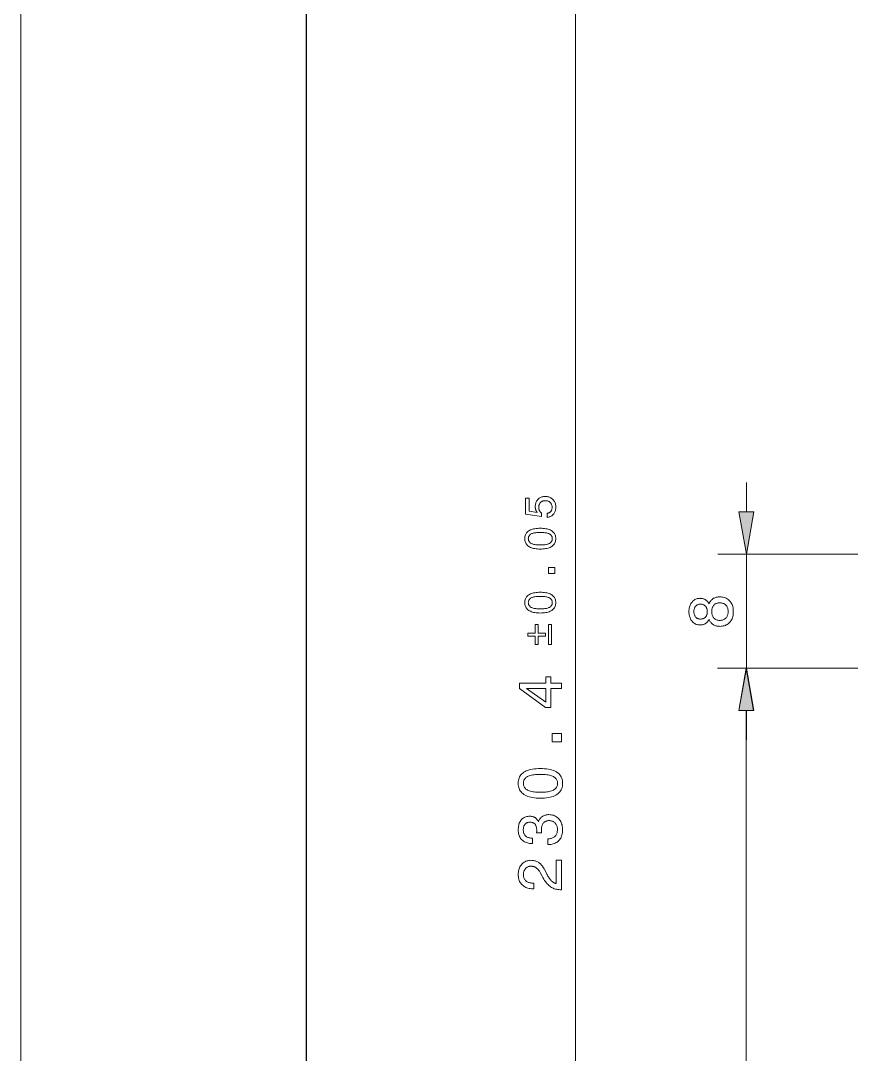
# Model space of a CAD drawing. Extents: x 0 to 297, y 0 to 420.
# Drawn here: x 0 to 58.1, y 245.1 to 317.4 of the extents above; entities that cross this region are included whole.
import ezdxf

# ---------------------------------------------------------------- set-up
doc = ezdxf.new("R2010")
doc.units = 0

msp = doc.modelspace()

# ---------------------------------------------------------------- linework, layer by layer
at = {"color": 7, "lineweight": 13}
for p, q in [((0, 0), (0, 420)), ((38.833, 153.939), (38.833, 378.43)), ((74.907, 280.085), (48.78, 280.085)), ((75.507, 272.085), (48.763, 272.085)), ((75.507, 272.085), (48.78, 272.085)), ((50.763, 173.939), (50.763, 269.13))]:
    msp.add_line(p, q, dxfattribs=at)
at = {"color": 7, "lineweight": 30}
msp.add_line((20, 5), (20, 415), dxfattribs=at)
at = {"color": 7, "lineweight": 13, "ltscale": 0.051139}
msp.add_line((50.78, 283.039), (50.78, 285.085), dxfattribs=at)
at = {"color": 7, "lineweight": 13, "ltscale": 0.2}
msp.add_line((50.78, 272.085), (50.78, 280.085), dxfattribs=at)
at = {"color": 7, "lineweight": 13, "ltscale": 0.05114}
msp.add_line((50.78, 267.085), (50.78, 269.13), dxfattribs=at)
at = {"color": 7, "lineweight": 13}
for points in [[(36.836, 282.651), (36.836, 282.932), (36.868, 282.938), (36.898, 282.945), (36.927, 282.955), (36.955, 282.966), (36.982, 282.978), (37.006, 282.993), (37.03, 283.009), (37.052, 283.027), (37.072, 283.047), (37.092, 283.068), (37.109, 283.091), (37.125, 283.115), (37.139, 283.141), (37.151, 283.167), (37.161, 283.195), (37.169, 283.224), (37.176, 283.254), (37.18, 283.286), (37.183, 283.318), (37.184, 283.352), (37.183, 283.394), (37.179, 283.434), (37.172, 283.472), (37.163, 283.508), (37.152, 283.543), (37.138, 283.576), (37.121, 283.607), (37.102, 283.637), (37.08, 283.665), (37.055, 283.692), (37.029, 283.716), (37.001, 283.738), (36.971, 283.757), (36.94, 283.774), (36.907, 283.788), (36.872, 283.8), (36.836, 283.809), (36.798, 283.815), (36.759, 283.819), (36.718, 283.82), (36.676, 283.819), (36.635, 283.815), (36.597, 283.809), (36.56, 283.8), (36.525, 283.788), (36.492, 283.775), (36.461, 283.758), (36.431, 283.739), (36.403, 283.717), (36.377, 283.693), (36.353, 283.667), (36.331, 283.639), (36.312, 283.609), (36.295, 283.578), (36.281, 283.545), (36.27, 283.51), (36.261, 283.473), (36.255, 283.435), (36.251, 283.394), (36.25, 283.352), (36.25, 283.328), (36.252, 283.304), (36.254, 283.281), (36.258, 283.258), (36.262, 283.235), (36.267, 283.213), (36.274, 283.191), (36.281, 283.17), (36.289, 283.149), (36.298, 283.129), (36.309, 283.109), (36.32, 283.089), (36.332, 283.07), (36.345, 283.052), (36.359, 283.034), (36.374, 283.017), (36.39, 283), (36.407, 282.984), (36.424, 282.968), (36.443, 282.952), (36.443, 282.712), (35.33, 282.877), (35.33, 283.999), (35.578, 283.999), (35.578, 283.079), (36.143, 282.995), (36.131, 283.011), (36.118, 283.026), (36.106, 283.043), (36.095, 283.06), (36.085, 283.077), (36.075, 283.095), (36.066, 283.114), (36.058, 283.133), (36.05, 283.153), (36.042, 283.173), (36.036, 283.194), (36.03, 283.215), (36.025, 283.236), (36.02, 283.258), (36.016, 283.28), (36.013, 283.303), (36.011, 283.326), (36.009, 283.349), (36.008, 283.373), (36.008, 283.397), (36.01, 283.46), (36.015, 283.521), (36.025, 283.579), (36.038, 283.635), (36.056, 283.688), (36.077, 283.739), (36.102, 283.787), (36.13, 283.833), (36.163, 283.876), (36.2, 283.917), (36.239, 283.954), (36.281, 283.988), (36.325, 284.017), (36.372, 284.043), (36.421, 284.065), (36.473, 284.082), (36.527, 284.096), (36.583, 284.106), (36.642, 284.112), (36.703, 284.114), (36.768, 284.112), (36.83, 284.106), (36.89, 284.095), (36.947, 284.08), (37.002, 284.062), (37.054, 284.039), (37.104, 284.012), (37.151, 283.98), (37.196, 283.945), (37.238, 283.905), (37.277, 283.862), (37.312, 283.816), (37.343, 283.768), (37.37, 283.718), (37.392, 283.665), (37.411, 283.609), (37.425, 283.551), (37.435, 283.49), (37.442, 283.427), (37.444, 283.361), (37.442, 283.303), (37.437, 283.247), (37.429, 283.192), (37.417, 283.14), (37.402, 283.09), (37.383, 283.042), (37.362, 282.996), (37.336, 282.951), (37.308, 282.909), (37.276, 282.869), (37.242, 282.832), (37.205, 282.798), (37.166, 282.767), (37.125, 282.74), (37.082, 282.717), (37.037, 282.697), (36.99, 282.68), (36.941, 282.667), (36.889, 282.658)], [(50.259, 283.039), (50.78, 280.085), (51.301, 283.039)], [(36.359, 280.433), (36.255, 280.435), (36.156, 280.441), (36.062, 280.45), (35.973, 280.463), (35.89, 280.48), (35.811, 280.5), (35.738, 280.524), (35.669, 280.552), (35.606, 280.584), (35.548, 280.619), (35.495, 280.658), (35.448, 280.7), (35.406, 280.746), (35.37, 280.795), (35.339, 280.848), (35.314, 280.904), (35.295, 280.963), (35.281, 281.025), (35.273, 281.091), (35.27, 281.161), (35.273, 281.231), (35.281, 281.297), (35.295, 281.36), (35.314, 281.42), (35.339, 281.476), (35.369, 281.528), (35.405, 281.577), (35.446, 281.623), (35.493, 281.665), (35.546, 281.703), (35.604, 281.738), (35.667, 281.769), (35.735, 281.797), (35.808, 281.821), (35.887, 281.841), (35.971, 281.858), (36.06, 281.87), (36.155, 281.88), (36.254, 281.885), (36.359, 281.887), (36.463, 281.885), (36.563, 281.88), (36.657, 281.87), (36.746, 281.858), (36.829, 281.841), (36.908, 281.821), (36.981, 281.797), (37.049, 281.769), (37.112, 281.738), (37.169, 281.703), (37.221, 281.665), (37.268, 281.623), (37.309, 281.577), (37.345, 281.528), (37.375, 281.476), (37.4, 281.42), (37.419, 281.36), (37.433, 281.297), (37.441, 281.231), (37.444, 281.161), (37.441, 281.091), (37.433, 281.025), (37.419, 280.963), (37.399, 280.904), (37.375, 280.848), (37.344, 280.795), (37.308, 280.746), (37.267, 280.7), (37.22, 280.658), (37.168, 280.619), (37.11, 280.584), (37.047, 280.552), (36.979, 280.524), (36.906, 280.5), (36.827, 280.48), (36.744, 280.463), (36.655, 280.45), (36.562, 280.441), (36.463, 280.435)], [(36.359, 280.723), (36.443, 280.724), (36.523, 280.727), (36.598, 280.732), (36.669, 280.74), (36.735, 280.749), (36.796, 280.761), (36.852, 280.775), (36.904, 280.791), (36.952, 280.809), (36.994, 280.829), (37.033, 280.851), (37.067, 280.876), (37.097, 280.903), (37.123, 280.933), (37.145, 280.965), (37.163, 280.999), (37.178, 281.036), (37.188, 281.075), (37.194, 281.117), (37.196, 281.161), (37.194, 281.205), (37.188, 281.247), (37.178, 281.286), (37.164, 281.323), (37.146, 281.357), (37.124, 281.389), (37.098, 281.419), (37.068, 281.446), (37.034, 281.47), (36.996, 281.492), (36.954, 281.512), (36.907, 281.53), (36.855, 281.545), (36.799, 281.559), (36.737, 281.57), (36.671, 281.58), (36.6, 281.587), (36.525, 281.592), (36.444, 281.595), (36.359, 281.596), (36.273, 281.595), (36.193, 281.592), (36.117, 281.587), (36.046, 281.58), (35.979, 281.57), (35.918, 281.559), (35.861, 281.545), (35.809, 281.53), (35.762, 281.512), (35.72, 281.492), (35.682, 281.47), (35.648, 281.446), (35.618, 281.419), (35.592, 281.389), (35.571, 281.357), (35.553, 281.323), (35.539, 281.286), (35.529, 281.247), (35.523, 281.205), (35.521, 281.161), (35.523, 281.117), (35.529, 281.075), (35.539, 281.036), (35.553, 280.999), (35.571, 280.965), (35.593, 280.933), (35.619, 280.903), (35.65, 280.876), (35.684, 280.851), (35.722, 280.829), (35.765, 280.809), (35.812, 280.791), (35.864, 280.775), (35.921, 280.761), (35.982, 280.749), (36.048, 280.74), (36.119, 280.732), (36.194, 280.727), (36.274, 280.724)], [(37.383, 278.714), (36.933, 278.714), (36.933, 279.132), (37.383, 279.132)], [(36.359, 275.956), (36.255, 275.958), (36.156, 275.963), (36.062, 275.973), (35.973, 275.986), (35.89, 276.002), (35.811, 276.023), (35.738, 276.047), (35.669, 276.075), (35.606, 276.107), (35.548, 276.142), (35.495, 276.181), (35.448, 276.223), (35.406, 276.269), (35.37, 276.318), (35.339, 276.37), (35.314, 276.426), (35.295, 276.485), (35.281, 276.548), (35.273, 276.614), (35.27, 276.683), (35.273, 276.753), (35.281, 276.82), (35.295, 276.883), (35.314, 276.942), (35.339, 276.998), (35.369, 277.051), (35.405, 277.1), (35.446, 277.145), (35.493, 277.187), (35.546, 277.226), (35.604, 277.261), (35.667, 277.292), (35.735, 277.32), (35.808, 277.343), (35.887, 277.364), (35.971, 277.38), (36.06, 277.393), (36.155, 277.402), (36.254, 277.408), (36.359, 277.41), (36.463, 277.408), (36.563, 277.402), (36.657, 277.393), (36.746, 277.38), (36.829, 277.364), (36.908, 277.343), (36.981, 277.32), (37.049, 277.292), (37.112, 277.261), (37.169, 277.226), (37.221, 277.187), (37.268, 277.145), (37.309, 277.1), (37.345, 277.051), (37.375, 276.998), (37.4, 276.942), (37.419, 276.883), (37.433, 276.82), (37.441, 276.753), (37.444, 276.683), (37.441, 276.614), (37.433, 276.548), (37.419, 276.485), (37.399, 276.426), (37.375, 276.37), (37.344, 276.318), (37.308, 276.269), (37.267, 276.223), (37.22, 276.181), (37.168, 276.142), (37.11, 276.107), (37.047, 276.075), (36.979, 276.047), (36.906, 276.023), (36.827, 276.002), (36.744, 275.986), (36.655, 275.973), (36.562, 275.963), (36.463, 275.958)], [(36.359, 276.245), (36.443, 276.246), (36.523, 276.249), (36.598, 276.255), (36.669, 276.262), (36.735, 276.272), (36.796, 276.283), (36.852, 276.297), (36.904, 276.313), (36.952, 276.331), (36.994, 276.351), (37.033, 276.374), (37.067, 276.399), (37.097, 276.426), (37.123, 276.456), (37.145, 276.488), (37.163, 276.522), (37.178, 276.559), (37.188, 276.598), (37.194, 276.639), (37.196, 276.683), (37.194, 276.728), (37.188, 276.769), (37.178, 276.809), (37.164, 276.846), (37.146, 276.88), (37.124, 276.912), (37.098, 276.941), (37.068, 276.968), (37.034, 276.993), (36.996, 277.015), (36.954, 277.035), (36.907, 277.052), (36.855, 277.068), (36.799, 277.081), (36.737, 277.093), (36.671, 277.102), (36.6, 277.109), (36.525, 277.115), (36.444, 277.118), (36.359, 277.119), (36.273, 277.118), (36.193, 277.115), (36.117, 277.109), (36.046, 277.102), (35.979, 277.093), (35.918, 277.081), (35.861, 277.068), (35.809, 277.052), (35.762, 277.035), (35.72, 277.015), (35.682, 276.993), (35.648, 276.968), (35.618, 276.941), (35.592, 276.912), (35.571, 276.88), (35.553, 276.846), (35.539, 276.809), (35.529, 276.769), (35.523, 276.728), (35.521, 276.683), (35.523, 276.639), (35.529, 276.598), (35.539, 276.559), (35.553, 276.522), (35.571, 276.488), (35.593, 276.456), (35.619, 276.426), (35.65, 276.399), (35.684, 276.374), (35.722, 276.351), (35.765, 276.331), (35.812, 276.313), (35.864, 276.297), (35.921, 276.283), (35.982, 276.272), (36.048, 276.262), (36.119, 276.255), (36.194, 276.249), (36.274, 276.246)], [(48.165, 275.518), (48.146, 275.48), (48.126, 275.443), (48.105, 275.408), (48.082, 275.376), (48.058, 275.345), (48.033, 275.316), (48.006, 275.289), (47.978, 275.265), (47.949, 275.242), (47.918, 275.221), (47.886, 275.202), (47.853, 275.185), (47.818, 275.171), (47.782, 275.158), (47.744, 275.147), (47.705, 275.138), (47.665, 275.131), (47.623, 275.126), (47.58, 275.123), (47.535, 275.122), (47.467, 275.125), (47.402, 275.132), (47.34, 275.145), (47.28, 275.163), (47.223, 275.187), (47.169, 275.215), (47.117, 275.249), (47.067, 275.287), (47.02, 275.331), (46.976, 275.38), (46.935, 275.433), (46.899, 275.49), (46.866, 275.549), (46.838, 275.612), (46.815, 275.678), (46.795, 275.747), (46.78, 275.819), (46.77, 275.894), (46.763, 275.972), (46.761, 276.054), (46.763, 276.136), (46.77, 276.214), (46.78, 276.29), (46.795, 276.362), (46.815, 276.431), (46.838, 276.497), (46.866, 276.559), (46.899, 276.619), (46.935, 276.675), (46.976, 276.727), (47.02, 276.776), (47.067, 276.82), (47.117, 276.858), (47.169, 276.891), (47.223, 276.92), (47.28, 276.943), (47.34, 276.961), (47.402, 276.973), (47.467, 276.981), (47.535, 276.984), (47.58, 276.983), (47.624, 276.98), (47.666, 276.975), (47.707, 276.968), (47.746, 276.959), (47.784, 276.949), (47.82, 276.936), (47.855, 276.922), (47.889, 276.905), (47.92, 276.887), (47.951, 276.866), (47.98, 276.844), (48.008, 276.819), (48.035, 276.792), (48.06, 276.764), (48.083, 276.733), (48.106, 276.7), (48.127, 276.665), (48.147, 276.628), (48.165, 276.589), (48.185, 276.637), (48.206, 276.683), (48.23, 276.726), (48.255, 276.767), (48.283, 276.806), (48.312, 276.842), (48.343, 276.875), (48.377, 276.906), (48.412, 276.935), (48.45, 276.961), (48.489, 276.985), (48.53, 277.007), (48.573, 277.025), (48.617, 277.042), (48.663, 277.056), (48.711, 277.067), (48.761, 277.076), (48.812, 277.082), (48.865, 277.086), (48.92, 277.087), (49.004, 277.084), (49.086, 277.076), (49.163, 277.062), (49.238, 277.042), (49.308, 277.017), (49.375, 276.986), (49.439, 276.95), (49.499, 276.908), (49.556, 276.861), (49.609, 276.808), (49.658, 276.75), (49.702, 276.688), (49.74, 276.622), (49.774, 276.553), (49.802, 276.479), (49.825, 276.402), (49.843, 276.321), (49.856, 276.236), (49.864, 276.147), (49.866, 276.054), (49.864, 275.961), (49.856, 275.872), (49.843, 275.787), (49.825, 275.706), (49.802, 275.629), (49.774, 275.555), (49.74, 275.486), (49.702, 275.42), (49.658, 275.359), (49.609, 275.301), (49.556, 275.248), (49.499, 275.201), (49.439, 275.159), (49.375, 275.123), (49.308, 275.092), (49.238, 275.067), (49.163, 275.048), (49.086, 275.034), (49.004, 275.026), (48.92, 275.023), (48.865, 275.024), (48.812, 275.028), (48.761, 275.034), (48.711, 275.043), (48.663, 275.054), (48.617, 275.068), (48.573, 275.084), (48.53, 275.103), (48.489, 275.125), (48.45, 275.148), (48.412, 275.175), (48.377, 275.203), (48.343, 275.234), (48.312, 275.268), (48.283, 275.304), (48.255, 275.342), (48.23, 275.382), (48.206, 275.425), (48.185, 275.471)], [(47.568, 275.533), (47.611, 275.535), (47.651, 275.539), (47.69, 275.546), (47.727, 275.556), (47.762, 275.569), (47.796, 275.584), (47.828, 275.603), (47.859, 275.624), (47.887, 275.648), (47.914, 275.675), (47.939, 275.705), (47.961, 275.736), (47.981, 275.769), (47.998, 275.804), (48.012, 275.841), (48.024, 275.88), (48.033, 275.921), (48.04, 275.963), (48.044, 276.008), (48.045, 276.054), (48.044, 276.101), (48.04, 276.145), (48.033, 276.188), (48.024, 276.229), (48.012, 276.268), (47.998, 276.305), (47.981, 276.34), (47.961, 276.374), (47.939, 276.405), (47.914, 276.434), (47.887, 276.461), (47.859, 276.486), (47.828, 276.507), (47.796, 276.525), (47.762, 276.541), (47.727, 276.554), (47.69, 276.564), (47.651, 276.571), (47.611, 276.575), (47.568, 276.577), (47.526, 276.575), (47.486, 276.571), (47.448, 276.564), (47.411, 276.554), (47.376, 276.542), (47.343, 276.527), (47.312, 276.509), (47.283, 276.488), (47.256, 276.464), (47.23, 276.438), (47.207, 276.409), (47.186, 276.378), (47.167, 276.345), (47.151, 276.309), (47.138, 276.272), (47.126, 276.233), (47.118, 276.191), (47.112, 276.147), (47.108, 276.102), (47.107, 276.054), (47.108, 276.006), (47.112, 275.961), (47.118, 275.918), (47.126, 275.876), (47.138, 275.837), (47.151, 275.8), (47.167, 275.765), (47.186, 275.732), (47.207, 275.701), (47.23, 275.672), (47.256, 275.646), (47.283, 275.622), (47.312, 275.601), (47.343, 275.583), (47.376, 275.568), (47.411, 275.555), (47.448, 275.546), (47.486, 275.539), (47.526, 275.535)], [(48.911, 275.438), (48.965, 275.44), (49.016, 275.445), (49.065, 275.453), (49.112, 275.465), (49.157, 275.48), (49.199, 275.498), (49.239, 275.519), (49.276, 275.544), (49.312, 275.572), (49.345, 275.604), (49.375, 275.638), (49.402, 275.675), (49.426, 275.714), (49.446, 275.755), (49.464, 275.799), (49.478, 275.845), (49.489, 275.894), (49.497, 275.945), (49.502, 275.998), (49.504, 276.054), (49.502, 276.11), (49.497, 276.164), (49.489, 276.215), (49.478, 276.264), (49.464, 276.31), (49.446, 276.354), (49.426, 276.396), (49.402, 276.435), (49.375, 276.472), (49.345, 276.506), (49.312, 276.538), (49.276, 276.566), (49.239, 276.59), (49.199, 276.612), (49.157, 276.63), (49.112, 276.645), (49.065, 276.657), (49.016, 276.665), (48.965, 276.67), (48.911, 276.672), (48.861, 276.67), (48.814, 276.665), (48.768, 276.657), (48.724, 276.645), (48.683, 276.63), (48.644, 276.612), (48.606, 276.591), (48.571, 276.566), (48.538, 276.538), (48.508, 276.507), (48.479, 276.473), (48.454, 276.436), (48.432, 276.397), (48.413, 276.356), (48.396, 276.312), (48.383, 276.265), (48.372, 276.216), (48.365, 276.164), (48.36, 276.11), (48.359, 276.054), (48.36, 275.998), (48.365, 275.944), (48.372, 275.893), (48.383, 275.844), (48.396, 275.798), (48.413, 275.754), (48.432, 275.712), (48.454, 275.673), (48.479, 275.637), (48.508, 275.603), (48.538, 275.571), (48.571, 275.543), (48.606, 275.519), (48.644, 275.497), (48.683, 275.479), (48.724, 275.465), (48.768, 275.453), (48.814, 275.445), (48.861, 275.44)], [(36.725, 274.34), (36.201, 274.34), (36.201, 273.741), (35.996, 273.741), (35.996, 274.34), (35.476, 274.34), (35.476, 274.548), (35.996, 274.548), (35.996, 275.147), (36.201, 275.147), (36.201, 274.548), (36.725, 274.548)], [(36.93, 273.741), (36.93, 275.147), (37.138, 275.147), (37.138, 273.741)], [(51.284, 269.13), (50.763, 272.085), (50.242, 269.13)], [(51.301, 269.13), (50.78, 272.085), (50.259, 269.13)], [(37.833, 270.668), (37.091, 270.668), (37.091, 269.35), (36.712, 269.35), (34.901, 270.664), (34.901, 271.056), (36.745, 271.056), (36.745, 271.484), (37.091, 271.484), (37.091, 271.056), (37.833, 271.056)], [(36.745, 269.713), (36.745, 270.668), (35.402, 270.668)], [(37.833, 266.934), (37.19, 266.934), (37.19, 267.531), (37.833, 267.531)], [(36.37, 262.994), (36.221, 262.997), (36.08, 263.005), (35.946, 263.018), (35.819, 263.037), (35.7, 263.061), (35.588, 263.09), (35.483, 263.124), (35.385, 263.164), (35.295, 263.209), (35.212, 263.26), (35.136, 263.315), (35.068, 263.376), (35.009, 263.441), (34.957, 263.511), (34.913, 263.586), (34.878, 263.666), (34.85, 263.75), (34.83, 263.84), (34.818, 263.934), (34.814, 264.034), (34.818, 264.133), (34.83, 264.228), (34.85, 264.318), (34.877, 264.403), (34.913, 264.483), (34.956, 264.558), (35.007, 264.628), (35.066, 264.693), (35.133, 264.753), (35.208, 264.808), (35.291, 264.858), (35.381, 264.903), (35.479, 264.942), (35.583, 264.976), (35.696, 265.005), (35.816, 265.029), (35.943, 265.047), (36.078, 265.06), (36.22, 265.068), (36.37, 265.071), (36.519, 265.068), (36.661, 265.06), (36.796, 265.047), (36.923, 265.029), (37.042, 265.005), (37.154, 264.976), (37.259, 264.942), (37.356, 264.903), (37.445, 264.858), (37.527, 264.808), (37.602, 264.753), (37.669, 264.693), (37.727, 264.628), (37.778, 264.558), (37.822, 264.483), (37.857, 264.403), (37.884, 264.318), (37.904, 264.228), (37.916, 264.133), (37.92, 264.034), (37.916, 263.934), (37.904, 263.84), (37.884, 263.75), (37.856, 263.666), (37.821, 263.586), (37.778, 263.511), (37.726, 263.441), (37.667, 263.376), (37.6, 263.315), (37.525, 263.26), (37.443, 263.209), (37.353, 263.164), (37.256, 263.124), (37.151, 263.09), (37.039, 263.061), (36.92, 263.037), (36.794, 263.018), (36.66, 263.005), (36.519, 262.997)], [(36.37, 263.407), (36.491, 263.409), (36.605, 263.413), (36.712, 263.421), (36.813, 263.432), (36.907, 263.445), (36.994, 263.462), (37.075, 263.482), (37.149, 263.505), (37.217, 263.53), (37.278, 263.559), (37.332, 263.591), (37.381, 263.627), (37.424, 263.666), (37.462, 263.708), (37.493, 263.754), (37.519, 263.803), (37.539, 263.855), (37.554, 263.911), (37.562, 263.971), (37.565, 264.034), (37.563, 264.097), (37.554, 264.156), (37.54, 264.212), (37.52, 264.265), (37.494, 264.314), (37.463, 264.36), (37.426, 264.402), (37.383, 264.44), (37.335, 264.475), (37.281, 264.507), (37.22, 264.535), (37.153, 264.56), (37.079, 264.583), (36.998, 264.602), (36.911, 264.618), (36.816, 264.632), (36.715, 264.642), (36.607, 264.649), (36.492, 264.654), (36.37, 264.655), (36.248, 264.654), (36.132, 264.649), (36.024, 264.642), (35.922, 264.632), (35.828, 264.618), (35.74, 264.602), (35.659, 264.583), (35.585, 264.56), (35.518, 264.535), (35.457, 264.507), (35.403, 264.475), (35.355, 264.44), (35.312, 264.402), (35.275, 264.36), (35.244, 264.314), (35.218, 264.265), (35.198, 264.212), (35.184, 264.156), (35.175, 264.097), (35.173, 264.034), (35.175, 263.971), (35.184, 263.911), (35.198, 263.855), (35.219, 263.803), (35.244, 263.754), (35.276, 263.708), (35.314, 263.666), (35.357, 263.627), (35.406, 263.591), (35.46, 263.559), (35.521, 263.53), (35.589, 263.505), (35.663, 263.482), (35.744, 263.462), (35.832, 263.445), (35.926, 263.432), (36.027, 263.421), (36.135, 263.413), (36.249, 263.409)], [(36.893, 259.747), (36.893, 260.146), (36.955, 260.149), (37.014, 260.155), (37.07, 260.164), (37.123, 260.177), (37.174, 260.193), (37.221, 260.212), (37.266, 260.234), (37.308, 260.259), (37.347, 260.288), (37.383, 260.32), (37.416, 260.355), (37.446, 260.392), (37.472, 260.432), (37.494, 260.475), (37.513, 260.521), (37.529, 260.569), (37.541, 260.62), (37.55, 260.674), (37.555, 260.73), (37.557, 260.789), (37.555, 260.847), (37.551, 260.902), (37.543, 260.955), (37.532, 261.005), (37.517, 261.053), (37.5, 261.098), (37.479, 261.141), (37.456, 261.181), (37.429, 261.219), (37.399, 261.254), (37.366, 261.286), (37.331, 261.315), (37.293, 261.34), (37.253, 261.362), (37.211, 261.381), (37.167, 261.396), (37.12, 261.408), (37.07, 261.417), (37.019, 261.422), (36.965, 261.424), (36.915, 261.422), (36.869, 261.417), (36.824, 261.408), (36.782, 261.397), (36.741, 261.382), (36.703, 261.363), (36.668, 261.341), (36.634, 261.316), (36.603, 261.288), (36.573, 261.256), (36.547, 261.221), (36.523, 261.183), (36.502, 261.143), (36.484, 261.1), (36.468, 261.054), (36.456, 261.006), (36.446, 260.955), (36.439, 260.901), (36.435, 260.844), (36.433, 260.785), (36.433, 260.776), (36.433, 260.768), (36.433, 260.759), (36.434, 260.75), (36.434, 260.742), (36.434, 260.733), (36.434, 260.724), (36.435, 260.715), (36.435, 260.705), (36.435, 260.696), (36.436, 260.687), (36.436, 260.676), (36.437, 260.666), (36.437, 260.654), (36.438, 260.642), (36.439, 260.63), (36.439, 260.617), (36.44, 260.603), (36.441, 260.589), (36.442, 260.574), (36.102, 260.574), (36.103, 260.583), (36.103, 260.592), (36.103, 260.601), (36.104, 260.61), (36.104, 260.619), (36.104, 260.628), (36.105, 260.637), (36.105, 260.645), (36.105, 260.654), (36.105, 260.662), (36.106, 260.671), (36.106, 260.679), (36.106, 260.687), (36.106, 260.695), (36.106, 260.703), (36.106, 260.711), (36.106, 260.718), (36.106, 260.726), (36.106, 260.733), (36.106, 260.74), (36.105, 260.797), (36.102, 260.851), (36.096, 260.901), (36.088, 260.949), (36.078, 260.994), (36.065, 261.035), (36.05, 261.074), (36.033, 261.109), (36.013, 261.142), (35.992, 261.172), (35.967, 261.198), (35.941, 261.222), (35.912, 261.243), (35.88, 261.261), (35.846, 261.277), (35.81, 261.289), (35.771, 261.299), (35.73, 261.306), (35.687, 261.31), (35.641, 261.312), (35.596, 261.31), (35.554, 261.306), (35.513, 261.3), (35.475, 261.29), (35.439, 261.278), (35.405, 261.263), (35.373, 261.245), (35.344, 261.225), (35.316, 261.202), (35.291, 261.176), (35.267, 261.147), (35.247, 261.117), (35.228, 261.083), (35.212, 261.048), (35.199, 261.01), (35.188, 260.97), (35.179, 260.927), (35.173, 260.882), (35.17, 260.835), (35.168, 260.785), (35.17, 260.729), (35.175, 260.676), (35.183, 260.625), (35.194, 260.577), (35.209, 260.533), (35.227, 260.49), (35.248, 260.451), (35.272, 260.414), (35.3, 260.38), (35.331, 260.349), (35.365, 260.321), (35.402, 260.296), (35.442, 260.274), (35.485, 260.254), (35.531, 260.238), (35.58, 260.225), (35.632, 260.214), (35.688, 260.207), (35.746, 260.202), (35.807, 260.201), (35.807, 259.817), (35.778, 259.817), (35.691, 259.82), (35.609, 259.827), (35.529, 259.84), (35.454, 259.858), (35.382, 259.881), (35.313, 259.909), (35.249, 259.943), (35.187, 259.981), (35.13, 260.025), (35.076, 260.073), (35.026, 260.126), (34.981, 260.183), (34.942, 260.243), (34.908, 260.307), (34.879, 260.374), (34.856, 260.445), (34.838, 260.519), (34.825, 260.597), (34.817, 260.679), (34.814, 260.764), (34.816, 260.853), (34.823, 260.939), (34.833, 261.021), (34.848, 261.098), (34.867, 261.172), (34.891, 261.241), (34.918, 261.306), (34.95, 261.367), (34.987, 261.424), (35.027, 261.476), (35.071, 261.524), (35.119, 261.567), (35.17, 261.605), (35.224, 261.638), (35.282, 261.666), (35.343, 261.689), (35.408, 261.706), (35.476, 261.719), (35.547, 261.727), (35.622, 261.729), (35.664, 261.728), (35.706, 261.725), (35.746, 261.721), (35.785, 261.714), (35.823, 261.705), (35.859, 261.695), (35.895, 261.682), (35.929, 261.668), (35.961, 261.652), (35.993, 261.633), (36.023, 261.613), (36.051, 261.591), (36.078, 261.567), (36.104, 261.542), (36.128, 261.514), (36.151, 261.485), (36.172, 261.454), (36.192, 261.421), (36.21, 261.386), (36.227, 261.35), (36.245, 261.397), (36.266, 261.442), (36.289, 261.485), (36.313, 261.525), (36.34, 261.563), (36.369, 261.599), (36.399, 261.632), (36.432, 261.663), (36.466, 261.691), (36.503, 261.718), (36.541, 261.741), (36.581, 261.763), (36.623, 261.782), (36.667, 261.798), (36.712, 261.812), (36.759, 261.823), (36.808, 261.832), (36.858, 261.838), (36.911, 261.842), (36.965, 261.843), (37.049, 261.84), (37.131, 261.831), (37.208, 261.816), (37.283, 261.796), (37.354, 261.769), (37.422, 261.737), (37.486, 261.698), (37.547, 261.654), (37.604, 261.604), (37.658, 261.548), (37.708, 261.487), (37.752, 261.422), (37.791, 261.353), (37.825, 261.281), (37.854, 261.204), (37.878, 261.124), (37.896, 261.04), (37.909, 260.952), (37.917, 260.86), (37.92, 260.764), (37.917, 260.673), (37.909, 260.586), (37.895, 260.502), (37.876, 260.423), (37.852, 260.347), (37.822, 260.275), (37.786, 260.206), (37.745, 260.142), (37.699, 260.081), (37.648, 260.024), (37.591, 259.971), (37.532, 259.924), (37.468, 259.883), (37.401, 259.847), (37.33, 259.817), (37.256, 259.792), (37.178, 259.772), (37.096, 259.759), (37.011, 259.75), (36.922, 259.747)], [(37.833, 256.585), (37.82, 256.585), (37.733, 256.587), (37.648, 256.593), (37.567, 256.604), (37.488, 256.618), (37.412, 256.637), (37.339, 256.66), (37.269, 256.686), (37.202, 256.717), (37.138, 256.753), (37.077, 256.792), (37.018, 256.836), (36.958, 256.888), (36.899, 256.946), (36.84, 257.01), (36.78, 257.082), (36.721, 257.16), (36.662, 257.244), (36.603, 257.336), (36.545, 257.433), (36.486, 257.538), (36.347, 257.793), (36.322, 257.838), (36.296, 257.88), (36.269, 257.92), (36.242, 257.957), (36.215, 257.992), (36.187, 258.024), (36.158, 258.054), (36.128, 258.081), (36.098, 258.106), (36.067, 258.128), (36.036, 258.148), (36.003, 258.166), (35.97, 258.182), (35.935, 258.196), (35.899, 258.207), (35.862, 258.217), (35.824, 258.224), (35.785, 258.23), (35.745, 258.233), (35.704, 258.234), (35.657, 258.232), (35.612, 258.227), (35.569, 258.219), (35.528, 258.208), (35.489, 258.193), (35.451, 258.175), (35.415, 258.154), (35.381, 258.129), (35.349, 258.101), (35.319, 258.07), (35.291, 258.037), (35.266, 258.001), (35.244, 257.962), (35.225, 257.922), (35.209, 257.879), (35.196, 257.834), (35.186, 257.787), (35.178, 257.738), (35.174, 257.687), (35.173, 257.633), (35.174, 257.58), (35.18, 257.529), (35.189, 257.48), (35.202, 257.434), (35.219, 257.39), (35.239, 257.348), (35.263, 257.308), (35.291, 257.271), (35.323, 257.236), (35.358, 257.204), (35.397, 257.174), (35.438, 257.147), (35.482, 257.124), (35.529, 257.103), (35.578, 257.086), (35.631, 257.072), (35.686, 257.061), (35.744, 257.053), (35.805, 257.048), (35.868, 257.047), (35.904, 257.047), (35.904, 256.655), (35.843, 256.655), (35.75, 256.657), (35.661, 256.666), (35.576, 256.679), (35.495, 256.698), (35.418, 256.722), (35.345, 256.752), (35.275, 256.787), (35.21, 256.827), (35.149, 256.873), (35.091, 256.925), (35.039, 256.98), (34.992, 257.04), (34.95, 257.104), (34.914, 257.171), (34.883, 257.242), (34.858, 257.317), (34.839, 257.396), (34.825, 257.479), (34.817, 257.566), (34.814, 257.656), (34.817, 257.743), (34.824, 257.826), (34.836, 257.906), (34.854, 257.983), (34.876, 258.056), (34.903, 258.126), (34.935, 258.193), (34.972, 258.256), (35.014, 258.316), (35.061, 258.372), (35.112, 258.424), (35.166, 258.47), (35.223, 258.511), (35.283, 258.547), (35.346, 258.577), (35.412, 258.601), (35.482, 258.62), (35.554, 258.634), (35.629, 258.642), (35.708, 258.645), (35.769, 258.643), (35.829, 258.638), (35.887, 258.63), (35.944, 258.619), (35.999, 258.605), (36.052, 258.587), (36.104, 258.566), (36.155, 258.542), (36.204, 258.515), (36.251, 258.485), (36.297, 258.451), (36.342, 258.414), (36.385, 258.373), (36.427, 258.329), (36.468, 258.282), (36.508, 258.232), (36.547, 258.178), (36.584, 258.12), (36.62, 258.06), (36.655, 257.996), (36.783, 257.743), (36.82, 257.672), (36.857, 257.607), (36.893, 257.545), (36.928, 257.487), (36.962, 257.433), (36.995, 257.383), (37.028, 257.338), (37.06, 257.296), (37.092, 257.258), (37.123, 257.225), (37.153, 257.195), (37.185, 257.166), (37.217, 257.14), (37.25, 257.116), (37.283, 257.095), (37.318, 257.075), (37.353, 257.057), (37.388, 257.042), (37.425, 257.029), (37.462, 257.017), (37.462, 258.645), (37.833, 258.645)]]:
    msp.add_lwpolyline(points, close=True, dxfattribs=at)
for points in [[(50.259, 283.039), (50.78, 280.085), (50.259, 283.039), (51.301, 283.039)], [(51.284, 269.13), (50.763, 272.085), (51.284, 269.13), (50.242, 269.13)], [(51.301, 269.13), (50.78, 272.085), (51.301, 269.13), (50.259, 269.13)]]:
    msp.add_solid(points, dxfattribs=at)

doc.saveas('drawing.dxf')
